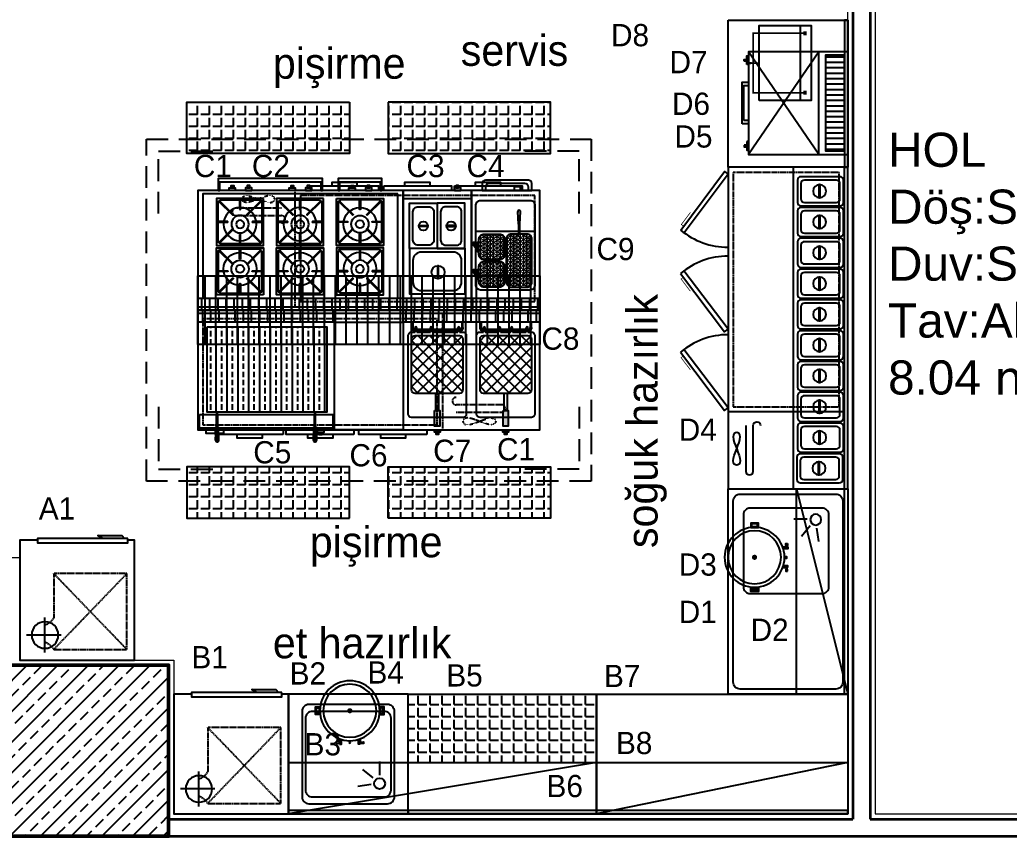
# Model space of a CAD drawing. Header units: millimetres. Extents: x 1443065 to 1517367, y 3763150 to 3779068.
# Drawn here: x 1475362 to 1475941, y 3768757 to 3769234 of the extents above; entities that cross this region are included whole.
import ezdxf

# ---------------------------------------------------------------- set-up
doc = ezdxf.new("R2010")
doc.units = ezdxf.units.MM
doc.linetypes.add('DASHED', pattern=[0.75, 0.5, -0.25])
doc.linetypes.add('HIDDENX2', pattern=[19.05, 12.7, -6.35])
for name, color, linetype in [('002 Çizgi', 7, 'Continuous'), ('CIHAZ', 2, 'Continuous'), ('Kıtc-002 Çizgi', 7, 'Continuous'), ('m-TAR_', 8, 'Continuous'), ('m-TAR_duvar', 8, 'Continuous'), ('S2000-002 Çizgi', 7, 'Continuous')]:
    doc.layers.add(name, color=color, linetype=linetype)
for name, color, linetype, lineweight in [('DUVAR', 2, 'Continuous', 35), ('MAHAL', 52, 'Continuous', 13), ('SIVA', 3, 'Continuous', 9), ('TASIYICI', 170, 'Continuous', 50)]:
    doc.layers.add(name, color=color, linetype=linetype, lineweight=lineweight)
doc.styles.get("Standard").update_dxf_attribs({"font": 'arial.ttf'})
doc.styles.add('TAKSİM', font='GOTHIC.TTF', dxfattribs={"height": 20})
pattern_1 = [(90, (1481089.2365, 3766859.446), (-6.985, -1e-14), [5.08, -1.905]), (180, (1481089.2365, 3766859.446), (1e-14, -6.985), [5.08, -1.905])]

# ---------------------------------------------------------------- blocks, each defined once
blk = doc.blocks.new('A$C01E77913')
at = {"layer": 'S2000-002 Çizgi'}
for points in [[(2, 26.8), (15, 26.8, -0.414214), (17, 24.8), (17, 2, -0.414214), (15, 0), (2, 0, -0.414214), (0, 2), (0, 24.8, -0.414214)], [(4, 24.8), (13, 24.8, -0.414214), (15, 22.8), (15, 4, -0.414214), (13, 2), (4, 2, -0.414214), (2, 4), (2, 22.8, -0.414214)]]:
    blk.add_lwpolyline(points, format="xyb", close=True, dxfattribs=at)
blk.add_lwpolyline([(4.71, 14.27), (12.21, 14.27), (12.21, 13.52), (4.71, 13.52)], close=True, dxfattribs=at)
blk.add_circle((8.46, 13.87), 3.82, dxfattribs=at)
blk = doc.blocks.new('188-70-M')
at = {"layer": '002 Çizgi', "color": 7}
blk.add_line((47.58, -126.01), (47.58, 61.99), dxfattribs=at)
for points in [[(-48.08, 25.3), (-22.47, 59.53), (-20.42, 57.99), (-46.03, 23.76)], [(-20.42, -126.01), (49.58, -126.01), (49.58, 61.99), (-20.42, 61.99)], [(17.58, 61.99), (17.58, -126.02), (49.58, -126.02), (49.58, 61.99)], [(-48.23, -0.07), (-22.46, -34.18), (-20.42, -32.64), (-46.19, 1.48)], [(-48.23, -46.05), (-22.46, -80.16), (-20.42, -78.61), (-46.19, -44.5)], [(-17.39, -109.57), (-17.22, -108.11), (-16.77, -106.41), (-16.12, -104.55), (-15.39, -102.6), (-14.65, -100.65), (-14.01, -98.79), (-13.56, -97.09), (-13.39, -95.63), (-13.56, -94.48), (-14.01, -93.67), (-14.65, -93.18), (-15.39, -93.01), (-16.12, -93.18), (-16.77, -93.67), (-17.22, -94.48), (-17.39, -95.63), (-17.22, -97.09), (-16.77, -98.79), (-16.12, -100.65), (-15.39, -102.6), (-14.65, -104.55), (-14.01, -106.41), (-13.56, -108.11), (-13.39, -109.57), (-13.56, -110.72), (-14.01, -111.53), (-14.65, -112.02), (-15.39, -112.19), (-16.12, -112.02), (-16.77, -111.53), (-17.22, -110.72)]]:
    blk.add_lwpolyline(points, close=True, dxfattribs=at)
at = {"layer": '002 Çizgi', "color": 7, "linetype": 'DASHED'}
blk.add_lwpolyline([(44.58, -78.01), (44.58, 58.99), (-17.42, 58.99), (-17.42, -78.01)], close=True, dxfattribs=at)
at = {"layer": '002 Çizgi', "color": 7, "const_width": 0.428}
for points in [[(-46.4, 27.55), (-47.72, 28.54), (-43.49, 34.19), (-42.41, 35.64)], [(-46.54, -2.32), (-47.86, -3.31), (-43.6, -8.95), (-42.51, -10.39)], [(-46.54, -48.29), (-47.86, -49.29), (-43.6, -54.92), (-42.51, -56.37)]]:
    blk.add_lwpolyline(points, dxfattribs=at)
at = {"layer": '002 Çizgi', "color": 7}
blk.add_lwpolyline([(47.58, -81.01), (-20.42, -81.01)], dxfattribs=at)
for points in [[(-10.08, -89.01), (-10.08, -115.68, 1), (-5.74, -115.68)], [(-5.74, -115.68), (-5.74, -89.01, -1), (-1.39, -89.01)]]:
    blk.add_lwpolyline(points, format="xyb", dxfattribs=at)
for centre, start, end in [((-20.42, 57.99), 229.75503, 270), ((-20.42, -32.64), 90, 130.50921), ((-20.42, -78.61), 90, 130.50921)]:
    blk.add_arc(centre, 42.75, start, end, dxfattribs=at)
at = {"layer": '002 Çizgi', "color": 7, "xscale": -1, "rotation": 90}
for p in [(46.98, 56.48), (46.98, 38.48), (46.98, 20.48), (46.98, 2.48), (46.98, -15.52), (46.98, -33.52), (46.98, -51.52), (46.98, -69.52), (46.98, -87.52), (46.59, -105.52)]:
    blk.add_blockref('A$C01E77913', p, dxfattribs=at)
blk = doc.blocks.new('A$C6C8705A0')
at = {"layer": 'S2000-002 Çizgi'}
for p, q in [((51.75, 22.86), (52.86, 30.68)), ((51.75, 22.86), (52.86, 30.68)), ((47.94, 21.63), (42.93, 27.73)), ((47.94, 21.63), (42.93, 27.73)), ((46.27, 17.73), (38.38, 17.73)), ((46.27, 17.73), (38.38, 17.73))]:
    blk.add_line(p, q, dxfattribs=at)
for points in [[(0, 120), (0, 0), (70, 0), (70, 120)], [(0, 120), (0, 0), (70, 0), (70, 120)], [(68, 120), (68, 0), (70, 0), (70, 120)], [(68, 120), (68, 0), (70, 0), (70, 120)]]:
    blk.add_lwpolyline(points, close=True, dxfattribs=at)
for points in [[(3, 113), (3, 7, 0.414214), (7, 3), (63, 3, 0.414214), (67, 7), (67, 113, 0.414214), (63, 117), (7, 117, 0.414214)], [(3, 113), (3, 7, 0.414214), (7, 3), (63, 3, 0.414214), (67, 7), (67, 113, 0.414214), (63, 117), (7, 117, 0.414214)], [(8.98, 15.21), (8.98, 57.21, -0.414214), (12.98, 61.21), (54.98, 61.21, -0.414214), (58.98, 57.21), (58.98, 15.21, -0.414214), (54.98, 11.21), (12.98, 11.21, -0.414214)], [(8.98, 15.21), (8.98, 57.21, -0.414214), (12.98, 61.21), (54.98, 61.21, -0.414214), (58.98, 57.21), (58.98, 15.21, -0.414214), (54.98, 11.21), (12.98, 11.21, -0.414214)]]:
    blk.add_lwpolyline(points, format="xyb", close=True, dxfattribs=at)
blk.add_circle((51.24, 17.92), 3.19, dxfattribs=at)
blk.add_circle((51.24, 17.92), 3.19, dxfattribs=at)
blk = doc.blocks.new('A$C552B0E51')
at = {"layer": 'Kıtc-002 Çizgi'}
h = blk.add_hatch(dxfattribs=at)
h.set_pattern_fill('ANSI31', color=256, angle=45, style=0)
h.set_pattern_definition([(90, (-2780.067, -8355.0508), (-3.175, 7e-16), [])])
h.paths.add_polyline_path([(58, 48.81), (58, 59.81), (2, 59.81), (2, 48.81)])
for p, q in [((60, 44.81), (0, 3.81)), ((0, 44.81), (60, 3.81))]:
    blk.add_line(p, q, dxfattribs=at)
for points in [[(0, 61.81), (60, 61.81), (60, 3.81), (0, 3.81)], [(2, 59.81), (58, 59.81), (58, 48.81), (2, 48.81)], [(0, 44.81), (60, 44.81), (60, 3.81), (0, 3.81)], [(7.47, 2.81), (2.47, 2.81), (2.47, 3.81), (7.47, 3.81)], [(5.47, 1.14), (4.47, 1.14), (4.47, 2.81), (5.47, 2.81)], [(17.75, 0), (42.25, 0), (42.25, 3.81), (17.75, 3.81)], [(19.75, 1), (40.25, 1), (40.25, 3.81), (19.75, 3.81)], [(52.53, 2.81), (57.53, 2.81), (57.53, 3.81), (52.53, 3.81)], [(54.53, 1.14), (55.53, 1.14), (55.53, 2.81), (54.53, 2.81)]]:
    blk.add_lwpolyline(points, close=True, dxfattribs=at)
for points in [[(4.97, 2.81), (4.97, 1.14)], [(55.03, 2.81), (55.03, 1.14)]]:
    blk.add_lwpolyline(points, dxfattribs=at)
blk = doc.blocks.new('A$C67BA2794')
at = {"layer": 'S2000-002 Çizgi'}
blk.add_lwpolyline([(0, 7.57), (44, 7.57), (44, 38.03), (0, 38.03)], close=True, dxfattribs=at)
for points, const_width in [([(3.46, 34.35), (5.8, 34.35)], 2), ([(40.54, 34.35), (38.2, 34.35)], 2), ([(4.63, 34.03), (4.63, 4.11), (22, 4.11)], 1), ([(39.37, 34.03), (39.37, 4.11), (22, 4.11)], 1)]:
    blk.add_lwpolyline(points, dxfattribs=dict(at, const_width=const_width))
blk.add_lwpolyline([(44, 31.48), (0, 31.48)], dxfattribs=at)
blk.add_lwpolyline([(21.94, 7.48, 1, 1, 0), (21.94, 3.72, 1, 2, 0), (21.94, 0, 2, 2, 0)], format="xyseb", dxfattribs=at)
blk = doc.blocks.new('A$C199769C9')
at = {"layer": 'S2000-002 Çizgi'}
for points in [[(2.48, 17.25), (0, 17.25), (0, 21.67), (2.48, 21.67)], [(1.98, 17.75), (0.5, 17.75), (0.5, 21.17), (1.98, 21.17)], [(37.48, 17.25), (39.96, 17.25), (39.96, 21.67), (37.48, 21.67)], [(37.98, 17.75), (39.46, 17.75), (39.46, 21.17), (37.98, 21.17)], [(11.95, 0.2), (14.61, 0.41), (14.61, 1.04), (11.95, 1.25)], [(28.01, 0.2), (25.35, 0.41), (25.35, 1.04), (28.01, 1.25)]]:
    blk.add_lwpolyline(points, close=True, dxfattribs=at)
at = {"layer": 'S2000-002 Çizgi', "const_width": 1.5}
blk.add_lwpolyline([(19.23, 19.46, 1), (20.73, 19.46, 1)], format="xyb", close=True, dxfattribs=at)
at = {"layer": 'S2000-002 Çizgi'}
for points in [[(13.88, 3.06), (13.88, 1.09)], [(13.88, 0), (14.97, 0), (14.97, 2.69)], [(13.88, 0.35), (13.88, 0)], [(20.03, 1.45), (20.03, 1.96)], [(25.96, 0), (24.87, 0), (24.87, 2.66)], [(25.96, 3.01), (25.96, 1.08)], [(25.96, 0.36), (25.96, 0)]]:
    blk.add_lwpolyline(points, dxfattribs=at)
for centre, radius in [((19.98, 19.46), 17.5), ((19.98, 19.46), 15.5), ((20.09, 0.98), 0.469)]:
    blk.add_circle(centre, radius, dxfattribs=at)
blk = doc.blocks.new('A$C133D40E0')
at = {"layer": 'S2000-002 Çizgi'}
h = blk.add_hatch(dxfattribs=at)
h.set_pattern_fill('ANSI31', color=256, scale=1.5, angle=45, style=0)
h.set_pattern_definition([(90, (-3291.7327, -4973.714), (-4.7625, 9e-16), [])])
h.paths.add_polyline_path([(80, 69.9), (80, 76.9), (0, 76.9), (0, 69.9)])
h = blk.add_hatch(dxfattribs=at)
h.set_pattern_fill('ANSI33', color=256, angle=45, style=0)
h.set_pattern_definition([(90, (-3291.733, -4973.714), (-6.35, 1e-15), []), (90, (-3288.558, -4970.539), (-6.35, 1e-15), [3.175, -1.5875])])
h.paths.add_polyline_path([(5.53, 67.19), (5.53, 17.19), (75.53, 17.19), (75.53, 67.19)])
h = blk.add_hatch(dxfattribs=at)
h.set_pattern_fill('ANSI32', color=256, style=0)
h.set_pattern_definition([(45, (-4249.5, -7757.06715), (-0.265165043, 0.265165043), []), (45, (-4249.32323, -7757.06715), (-0.265165043, 0.265165043), [])])
h.paths.add_polyline_path([(12.1, 7.9), (10.72, 7.9), (10.69, 6.9), (12.14, 6.9)])
h.paths.add_polyline_path([(12.07, 8.72), (11.76, 8.72), (11.76, 14.52), (11.68, 15.9), (11.15, 15.9), (11.07, 14.52), (11.07, 8.72), (10.75, 8.72), (10.72, 7.9), (12.1, 7.9)])
h.paths.add_polyline_path([(12.2, 4.9), (10.62, 4.9), (10.48, 0.76, 0.437405), (11.18, 0), (11.64, 0, 0.437405), (12.35, 0.76)])
h.paths.add_polyline_path([(12.14, 6.9), (10.69, 6.9), (10.62, 4.9), (12.2, 4.9)])
h.paths.add_polyline_path([(11.6, 17.19), (11.23, 17.19), (11.15, 15.9), (11.68, 15.9)])
h = blk.add_hatch(dxfattribs=at)
h.set_pattern_fill('ANSI32', color=256, style=0)
h.set_pattern_definition([(135, (4329.5, -7757.06715), (0.265165043, 0.265165043), []), (135, (4329.32322, -7757.06715), (0.265165043, 0.265165043), [])])
h.paths.add_polyline_path([(67.9, 7.9), (69.28, 7.9), (69.31, 6.9), (67.86, 6.9)])
h.paths.add_polyline_path([(67.93, 8.72), (68.24, 8.72), (68.24, 14.52), (68.32, 15.9), (68.85, 15.9), (68.93, 14.52), (68.93, 8.72), (69.25, 8.72), (69.28, 7.9), (67.9, 7.9)])
h.paths.add_polyline_path([(67.8, 4.9), (69.38, 4.9), (69.52, 0.76, -0.437405), (68.82, 0), (68.36, 0, -0.437405), (67.65, 0.76)])
h.paths.add_polyline_path([(67.86, 6.9), (69.31, 6.9), (69.38, 4.9), (67.8, 4.9)])
h.paths.add_polyline_path([(68.4, 17.19), (68.77, 17.19), (68.85, 15.9), (68.32, 15.9)])
for p, q in [((11.07, 14.52), (11.23, 17.19)), ((11.07, 8.72), (11.07, 14.52)), ((11.23, 17.19), (11.6, 17.19)), ((11.6, 17.19), (11.23, 17.19)), ((11.76, 14.52), (11.6, 17.19)), ((11.76, 8.72), (11.76, 14.52)), ((68.24, 14.52), (68.4, 17.19)), ((68.24, 8.72), (68.24, 14.52)), ((68.77, 17.19), (68.4, 17.19)), ((68.4, 17.19), (68.77, 17.19)), ((68.93, 14.52), (68.77, 17.19)), ((68.93, 8.72), (68.93, 14.52)), ((10.48, 0.76), (10.75, 8.72)), ((10.75, 8.72), (10.48, 0.76)), ((10.75, 8.72), (11.07, 8.72)), ((11.07, 8.72), (10.75, 8.72)), ((12.07, 8.72), (11.76, 8.72)), ((12.35, 0.76), (12.07, 8.72)), ((67.65, 0.76), (67.93, 8.72)), ((67.93, 8.72), (68.24, 8.72)), ((69.25, 8.72), (68.93, 8.72)), ((68.93, 8.72), (69.25, 8.72)), ((69.52, 0.76), (69.25, 8.72)), ((69.25, 8.72), (69.52, 0.76)), ((11.64, 0), (11.18, 0)), ((11.18, 0), (11.64, 0)), ((68.36, 0), (68.82, 0)), ((68.82, 0), (68.36, 0))]:
    blk.add_line(p, q, dxfattribs=at)
for points in [[(0, 6.9), (80, 6.9), (80, 76.9), (0, 76.9)], [(0, 76.9), (80, 76.9), (80, 69.9), (0, 69.9)], [(5.53, 67.19), (75.53, 67.19), (75.53, 17.19), (5.53, 17.19)], [(1, 15.9), (79, 15.9), (79, 7.9), (1, 7.9)], [(5, 6.9), (15, 6.9), (15, 4.9), (5, 4.9)], [(70.06, 6.9), (73.7, 6.9), (73.7, 5.44), (70.06, 5.44)], [(71.02, 5.44), (72.48, 5.44), (72.48, 3.98), (71.02, 3.98)]]:
    blk.add_lwpolyline(points, close=True, dxfattribs=at)
for centre, start, end in [((11.18, 0.71), 175.50083, 270), ((11.18, 0.71), 175.50083, 270), ((11.64, 0.71), 270, 4.49917), ((68.36, 0.71), 175.50083, 270), ((68.82, 0.71), 270, 4.49917), ((68.82, 0.71), 270, 4.49917)]:
    blk.add_arc(centre, 0.706, start, end, dxfattribs=at)
blk = doc.blocks.new('A$C063E11E5')
at = {"layer": 'S2000-002 Çizgi'}
h = blk.add_hatch(dxfattribs=at)
h.set_pattern_fill('ANSI31', color=256, scale=1.5, angle=45, style=0)
h.set_pattern_definition([(90, (-3458.603, -4993.7387), (-4.7625, 9e-16), [])])
h.paths.add_polyline_path([(0, 72.62), (0, 65.62), (80, 65.62), (80, 72.62)])
h = blk.add_hatch(color=256, dxfattribs=at)
h.paths.add_polyline_path([(35, 61.8), (35, 62.44), (35, 65.62), (34.36, 65.62), (34.36, 62.44, -0.414214), (33.36, 61.44), (33, 61.44), (33, 60.8), (34, 60.8, 0.414214)])
h.paths.add_polyline_path([(32, 61.44), (24, 61.44), (24, 60.8), (32, 60.8)])
h.paths.add_polyline_path([(23, 61.44), (17, 61.44), (17, 60.8), (23, 60.8)])
h.paths.add_polyline_path([(16, 61.44), (8, 61.44), (8, 60.8), (16, 60.8)])
h.paths.add_polyline_path([(5.64, 62.44), (5.64, 65.62), (5, 65.62), (5, 61.8, 0.414214), (6, 60.8), (6.64, 60.8), (7, 60.8), (7, 61.44), (6.64, 61.44, -0.414214)])
h = blk.add_hatch(color=256, dxfattribs=at)
h.paths.add_polyline_path([(75, 61.8), (75, 62.44), (75, 65.62), (74.36, 65.62), (74.36, 62.44, -0.414214), (73.36, 61.44), (73, 61.44), (73, 60.8), (74, 60.8, 0.414214)])
h.paths.add_polyline_path([(72, 61.44), (64, 61.44), (64, 60.8), (72, 60.8)])
h.paths.add_polyline_path([(63, 61.44), (57, 61.44), (57, 60.8), (63, 60.8)])
h.paths.add_polyline_path([(56, 61.44), (48, 61.44), (48, 60.8), (56, 60.8)])
h.paths.add_polyline_path([(45.64, 62.44), (45.64, 65.62), (45, 65.62), (45, 61.8, 0.414214), (46, 60.8), (46.64, 60.8), (47, 60.8), (47, 61.44), (46.64, 61.44, -0.414214)])
h = blk.add_hatch(dxfattribs=at)
h.set_pattern_fill('ANSI37', color=256, scale=1.5, style=0)
h.set_pattern_definition([(45, (-3527.4763, -4981.5224), (-3.367596, 3.367596), []), (135, (-3527.4763, -4981.5224), (-3.367596, -3.367596), [])])
h.paths.add_polyline_path([(35, 55.84, 0.414214), (33, 57.84), (7, 57.84, 0.414214), (5, 55.84), (5, 26.01, 0.414214), (7, 24.01), (33, 24.01, 0.414214), (35, 26.01)])
h = blk.add_hatch(dxfattribs=at)
h.set_pattern_fill('ANSI37', color=256, scale=1.5, style=0)
h.set_pattern_definition([(45, (-3487.4763, -4981.5224), (-3.367596, 3.367596), []), (135, (-3487.4763, -4981.5224), (-3.367596, -3.367596), [])])
h.paths.add_polyline_path([(75, 55.84, 0.414214), (73, 57.84), (47, 57.84, 0.414214), (45, 55.84), (45, 26.01, 0.414214), (47, 24.01), (73, 24.01, 0.414214), (75, 26.01)])
for points in [[(18.49, 14.01), (21.51, 14.01), (21.51, 4.84), (18.49, 4.84)], [(58.49, 14.01), (61.51, 14.01), (61.51, 4.84), (58.49, 4.84)]]:
    blk.add_hatch(color=256, dxfattribs=at).paths.add_polyline_path(points)
for p, q in [((5, 61.8), (5, 65.62)), ((5, 65.62), (5.64, 65.62)), ((5.64, 65.62), (5.64, 62.44)), ((34.36, 65.62), (34.36, 62.44)), ((35, 65.62), (34.36, 65.62)), ((35, 62.44), (35, 65.62)), ((45, 65.62), (45.64, 65.62)), ((45, 61.8), (45, 65.62)), ((45.64, 65.62), (45.64, 62.44)), ((75, 65.62), (74.36, 65.62)), ((74.36, 65.62), (74.36, 62.44)), ((75, 62.44), (75, 65.62)), ((6.64, 60.8), (6, 60.8)), ((6.64, 61.44), (7, 61.44)), ((7, 60.8), (6.64, 60.8)), ((7, 59.84), (7, 62.32)), ((8, 59.84), (8, 62.32)), ((8, 61.44), (16, 61.44)), ((16, 60.8), (8, 60.8)), ((16, 59.84), (16, 62.32)), ((17, 59.84), (17, 62.32)), ((17, 61.44), (23, 61.44)), ((23, 60.8), (17, 60.8)), ((23, 59.84), (23, 62.32)), ((24, 59.84), (24, 62.32)), ((24, 61.44), (32, 61.44)), ((32, 60.8), (24, 60.8)), ((32, 59.84), (32, 62.32)), ((33, 59.84), (33, 62.32)), ((33, 61.44), (33.36, 61.44)), ((34, 60.8), (33, 60.8)), ((35, 62.44), (35, 61.8)), ((46.64, 60.8), (46, 60.8)), ((46.64, 61.44), (47, 61.44)), ((47, 60.8), (46.64, 60.8)), ((47, 59.84), (47, 62.32)), ((48, 59.84), (48, 62.32)), ((48, 61.44), (56, 61.44)), ((56, 60.8), (48, 60.8)), ((56, 59.84), (56, 62.32)), ((57, 59.84), (57, 62.32)), ((57, 61.44), (63, 61.44)), ((63, 60.8), (57, 60.8)), ((63, 59.84), (63, 62.32)), ((64, 59.84), (64, 62.32)), ((64, 61.44), (72, 61.44)), ((72, 60.8), (64, 60.8)), ((72, 59.84), (72, 62.32)), ((73, 59.84), (73, 62.32)), ((73, 61.44), (73.36, 61.44)), ((74, 60.8), (73, 60.8)), ((75, 62.44), (75, 61.8))]:
    blk.add_line(p, q, dxfattribs=at)
for points in [[(0, 72.62), (80, 72.62), (80, 65.62), (0, 65.62)], [(0, 2.62), (80, 2.62), (80, 72.62), (0, 72.62)], [(19, 24.01), (19, 14.01), (21, 14.01), (21, 24.01)], [(59, 24.01), (59, 14.01), (61, 14.01), (61, 24.01)], [(18.49, 14.01), (21.51, 14.01), (21.51, 4.84), (18.49, 4.84)], [(58.49, 14.01), (61.51, 14.01), (61.51, 4.84), (58.49, 4.84)], [(18.36, 2.62), (21.64, 2.62), (21.64, 1.31), (18.36, 1.31)], [(19.34, 1.31), (20.66, 1.31), (20.66, 0), (19.34, 0)], [(58.36, 2.62), (61.64, 2.62), (61.64, 1.31), (58.36, 1.31)], [(59.34, 1.31), (60.66, 1.31), (60.66, 0), (59.34, 0)]]:
    blk.add_lwpolyline(points, close=True, dxfattribs=at)
for points in [[(29, 9.84), (5, 9.84, -0.414214), (3, 11.84), (3, 57.84, -0.414214), (5, 59.84), (7, 59.84)], [(33, 59.84), (35, 59.84, -0.414214), (37, 57.84), (37, 11.84, -0.414214), (35, 9.84), (29, 9.84)], [(69, 9.84), (45, 9.84, -0.414214), (43, 11.84), (43, 57.84, -0.414214), (45, 59.84), (47, 59.84)], [(73, 59.84), (75, 59.84, -0.414214), (77, 57.84), (77, 11.84, -0.414214), (75, 9.84), (69, 9.84)]]:
    blk.add_lwpolyline(points, format="xyb", dxfattribs=at)
for points in [[(7, 57.84), (33, 57.84, -0.414214), (35, 55.84), (35, 26.01, -0.414214), (33, 24.01), (7, 24.01, -0.414214), (5, 26.01), (5, 55.84, -0.414214)], [(47, 57.84), (73, 57.84, -0.414214), (75, 55.84), (75, 26.01, -0.414214), (73, 24.01), (47, 24.01, -0.414214), (45, 26.01), (45, 55.84, -0.414214)]]:
    blk.add_lwpolyline(points, format="xyb", close=True, dxfattribs=at)
for points in [[(8, 59.84), (16, 59.84)], [(17, 59.84), (23, 59.84)], [(24, 59.84), (32, 59.84)], [(48, 59.84), (56, 59.84)], [(57, 59.84), (63, 59.84)], [(64, 59.84), (72, 59.84)]]:
    blk.add_lwpolyline(points, dxfattribs=at)
for centre, radius, start, end in [((6, 61.8), 1, 180, 270), ((6.64, 62.44), 1, 180, 270), ((7.5, 62.32), 0.5, 0, 180), ((16.5, 62.32), 0.5, 0, 180), ((23.5, 62.32), 0.5, 0, 180), ((32.5, 62.32), 0.5, 0, 180), ((33.36, 62.44), 1, 270, 0), ((34, 61.8), 1, 270, 0), ((46, 61.8), 1, 180, 270), ((46.64, 62.44), 1, 180, 270), ((47.5, 62.32), 0.5, 0, 180), ((56.5, 62.32), 0.5, 0, 180), ((63.5, 62.32), 0.5, 0, 180), ((72.5, 62.32), 0.5, 0, 180), ((73.36, 62.44), 1, 270, 0), ((74, 61.8), 1, 270, 0)]:
    blk.add_arc(centre, radius, start, end, dxfattribs=at)
blk = doc.blocks.new('A$C5F4B2CA7')
at = {"layer": 'S2000-002 Çizgi'}
h = blk.add_hatch(dxfattribs=at)
h.set_pattern_fill('ANSI31', color=256, scale=1.5, angle=45, style=0)
h.set_pattern_definition([(90, (-3652.638, -4988.124), (-4.7625, 9e-16), [])])
h.paths.add_polyline_path([(40, 69), (40, 76), (0, 76), (0, 69)])
h = blk.add_hatch(dxfattribs=at)
h.set_pattern_fill('HEX', color=256, scale=0.2, style=0)
h.set_pattern_definition([(0, (-3709.3885, -4964.9235), (0, 1.099852), [0.635, -1.27]), (120, (-3709.3885, -4964.9235), (-0.95249977, -0.549926), [0.635, -1.27]), (60, (-3708.7535, -4964.9235), (-0.95249977, 0.549926), [0.635, -1.27])])
h.paths.add_polyline_path([(7.64, 62.53, 0.414214), (4.64, 59.53), (4.64, 34.53, 0.414214), (7.64, 31.53), (16.64, 31.53, 0.414214), (19.64, 34.53), (19.64, 59.53, 0.414214), (16.64, 62.53)])
h = blk.add_hatch(dxfattribs=at)
h.set_pattern_fill('HEX', color=256, scale=0.2, style=0)
h.set_pattern_definition([(180, (3749.6625, -4964.9235), (0, 1.099852), [0.635, -1.27]), (60, (3749.6625, -4964.9235), (0.95249977, -0.549926), [0.635, -1.27]), (120, (3749.0275, -4964.9235), (0.95249977, 0.549926), [0.635, -1.27])])
h.paths.add_polyline_path([(23.64, 62.53, 0.414214), (20.64, 59.53), (20.64, 50.53, 0.414214), (23.64, 47.53), (32.64, 47.53, 0.414214), (35.64, 50.53), (35.64, 59.53, 0.414214), (32.64, 62.53)])
for points in [[(37.81, 52.86, 1), (39.28, 53.64), (37.9, 55.46), (37.07, 55.03)], [(37.81, 36.83, 1), (39.28, 37.61), (37.9, 39.43), (37.07, 38.99)], [(11.3, 18.39, 1), (12.97, 18.39), (12.6, 25.65), (11.67, 25.65)]]:
    blk.add_hatch(color=256, dxfattribs=at).paths.add_polyline_path(points)
h = blk.add_hatch(dxfattribs=at)
h.set_pattern_fill('HEX', color=256, scale=0.2, style=0)
h.set_pattern_definition([(180, (3749.6625, -4980.9235), (0, 1.099852), [0.635, -1.27]), (60, (3749.6625, -4980.9235), (0.95249977, -0.549926), [0.635, -1.27]), (120, (3749.0275, -4980.9235), (0.95249977, 0.549926), [0.635, -1.27])])
h.paths.add_polyline_path([(23.64, 46.53, 0.414214), (20.64, 43.53), (20.64, 34.53, 0.414214), (23.64, 31.53), (32.64, 31.53, 0.414214), (35.64, 34.53), (35.64, 43.53, 0.414214), (32.64, 46.53)])
for p, q in [((37.9, 55.46), (37.07, 55.03)), ((37.07, 55.03), (37.81, 52.86)), ((37.9, 55.46), (39.28, 53.64)), ((37.9, 39.43), (37.07, 38.99)), ((37.07, 38.99), (37.81, 36.83)), ((37.9, 39.43), (39.28, 37.61)), ((2.68, 30.03), (11.67, 30.03)), ((12.6, 30.03), (37.68, 30.03)), ((11.67, 25.65), (11.3, 18.39)), ((12.6, 25.65), (11.67, 25.65)), ((12.6, 25.65), (12.97, 18.39))]:
    blk.add_line(p, q, dxfattribs=at)
for points in [[(0, 6), (40, 6), (40, 76), (0, 76)], [(0, 76), (40, 76), (40, 69), (0, 69)], [(11.5, 6), (14.78, 6), (14.78, 3.69), (11.5, 3.69)]]:
    blk.add_lwpolyline(points, close=True, dxfattribs=at)
for points in [[(37.68, 14.03), (37.68, 61.03, 0.414214), (34.68, 64.03), (5.68, 64.03, 0.414214), (2.68, 61.03), (2.68, 23.68)], [(2.68, 23.68), (2.68, 15.03, 0.414214), (5.68, 12.03), (34.68, 12.03, 0.414214), (37.68, 15.03), (37.68, 23.6)]]:
    blk.add_lwpolyline(points, format="xyb", dxfattribs=at)
for points in [[(7.64, 31.53), (16.64, 31.53, 0.414214), (19.64, 34.53), (19.64, 59.53, 0.414214), (16.64, 62.53), (7.64, 62.53, 0.414214), (4.64, 59.53), (4.64, 34.53, 0.414214)], [(32.64, 47.53), (23.64, 47.53, -0.414214), (20.64, 50.53), (20.64, 59.53, -0.414214), (23.64, 62.53), (32.64, 62.53, -0.414214), (35.64, 59.53), (35.64, 50.53, -0.414214)], [(32.64, 31.53), (23.64, 31.53, -0.414214), (20.64, 34.53), (20.64, 43.53, -0.414214), (23.64, 46.53), (32.64, 46.53, -0.414214), (35.64, 43.53), (35.64, 34.53, -0.414214)], [(6.75, 0), (31.75, 0, 0.414214), (33.75, 2), (33.75, 6), (4.75, 6), (4.75, 2, 0.414214)], [(8.75, 2), (29.75, 2, 0.414214), (31.75, 4), (31.75, 6), (6.75, 6), (6.75, 4, 0.414214)]]:
    blk.add_lwpolyline(points, format="xyb", close=True, dxfattribs=at)
for points in [[(37.9, 55.46), (36.55, 58.01), (35.72, 57.57), (37.07, 55.03)], [(35.72, 57.57), (35.72, 52.49), (36.66, 52.49), (36.66, 55.81)], [(35.72, 53.08), (35.72, 52.49)], [(37.9, 39.43), (36.55, 41.97), (35.72, 41.54), (37.07, 38.99)], [(35.72, 41.54), (35.72, 36.46), (36.66, 36.46), (36.66, 39.78)], [(35.72, 37.05), (35.72, 36.46)], [(12.6, 25.65), (12.6, 31.53), (11.67, 31.53), (11.67, 25.65)]]:
    blk.add_lwpolyline(points, dxfattribs=at)
for centre, start, end in [((38.54, 53.25), 189.38009, 46.50604), ((38.54, 37.22), 189.38009, 46.50604), ((12.14, 18.39), 161.43703, 18.56297)]:
    blk.add_arc(centre, 0.835, start, end, dxfattribs=at)
blk = doc.blocks.new('A$C54B26B33')
at = {"layer": 'S2000-002 Çizgi'}
blk.add_lwpolyline([(0, 0), (26.5, 0), (26.5, 16.2), (0, 16.2)], close=True, dxfattribs=at)
blk.add_lwpolyline([(5, 2), (21.5, 2, 0.414214), (24.5, 5), (24.5, 11.2, 0.414214), (21.5, 14.2), (5, 14.2, 0.414214), (2, 11.2), (2, 5, 0.414214)], format="xyb", close=True, dxfattribs=at)
blk = doc.blocks.new('A$C7FB766F8')
at = {"layer": 'S2000-002 Çizgi'}
h = blk.add_hatch(dxfattribs=at)
h.set_pattern_fill('ANSI31', color=256, scale=1.5, angle=45, style=0)
h.set_pattern_definition([(90, (-3928.432, -4962.946), (-4.7625, 9e-16), [])])
h.paths.add_polyline_path([(40, 65.92), (40, 72.92), (0, 72.92), (0, 65.92)])
blk.add_line((0, 7.92), (40, 7.92), dxfattribs=at)
for points in [[(0, 2.92), (40, 2.92), (40, 72.92), (0, 72.92)], [(0, 72.92), (40, 72.92), (40, 65.92), (0, 65.92)], [(3.75, 63.42), (3.75, 36.92), (36.25, 36.92), (36.25, 63.42)], [(19.93, 46.98), (19.93, 54.48), (19.18, 54.48), (19.18, 46.98)], [(14.52, 23.95), (9.28, 23.95), (9.28, 23.42), (14.52, 23.42)], [(25.48, 23.95), (30.72, 23.95), (30.72, 23.42), (25.48, 23.42)], [(9.94, 2.92), (6.3, 2.92), (6.3, 1.46), (9.94, 1.46)], [(8.98, 1.46), (7.52, 1.46), (7.52, 0), (8.98, 0)]]:
    blk.add_lwpolyline(points, close=True, dxfattribs=at)
blk.add_lwpolyline([(5.75, 56.42), (5.75, 43.92, 0.414214), (10.75, 38.92), (29.25, 38.92, 0.414214), (34.25, 43.92), (34.25, 56.42, 0.414214), (29.25, 61.42), (10.75, 61.42, 0.414214)], format="xyb", close=True, dxfattribs=at)
for centre, radius in [((19.53, 50.73), 3.82), ((11.9, 23.67), 2.68), ((28.1, 23.67), 2.68)]:
    blk.add_circle(centre, radius, dxfattribs=at)
at = {"layer": 'S2000-002 Çizgi', "rotation": 90}
blk.add_blockref('A$C54B26B33', (20, 10.42), dxfattribs=at)
at = {"layer": 'S2000-002 Çizgi', "xscale": -1, "rotation": 270}
blk.add_blockref('A$C54B26B33', (20, 10.42), dxfattribs=at)
blk = doc.blocks.new('A$C604B7618')
at = {"layer": 'S2000-002 Çizgi'}
blk.add_lwpolyline([(0, 30.57), (30.57, 30.57), (30.57, 0), (0, 0), (0, 30.57)], dxfattribs=at)
blk.add_lwpolyline([(15.55, 29.52), (15.55, 23.44, -0.414214), (15.34, 23.23), (15.23, 23.23, -0.414214), (15.02, 23.44), (15.02, 29.52), (2.68, 29.52, 0.668179), (2.31, 28.63), (10.81, 20.13, -0.810443), (10.38, 19.82), (1.59, 28.61, 0.668179), (1.05, 28.39), (1.05, 15.55), (7.13, 15.55, -0.414214), (7.34, 15.34), (7.34, 15.23, -0.414214), (7.13, 15.02), (1.05, 15.02), (1.05, 2.68, 0.668179), (1.94, 2.31), (10.43, 10.81, -0.810443), (10.75, 10.38), (1.96, 1.59, 0.668179), (2.18, 1.05), (15.02, 1.05), (15.02, 7.13, -0.414214), (15.23, 7.34), (15.34, 7.34, -0.414214), (15.55, 7.13), (15.55, 1.05), (27.88, 1.05, 0.668179), (28.26, 1.94), (19.76, 10.43, -0.810443), (20.19, 10.75), (28.98, 1.96, 0.668179), (29.52, 2.18), (29.52, 15.02), (23.44, 15.02, -0.414214), (23.23, 15.23), (23.23, 15.34, -0.414214), (23.44, 15.55), (29.52, 15.55), (29.52, 28.39, 0.668179), (28.98, 28.61), (20.19, 19.82, -0.810443), (19.76, 20.13), (28.26, 28.63, 0.668179), (27.88, 29.52)], format="xyb", close=True, dxfattribs=at)
for radius in [10.75, 5.66, 2.6]:
    blk.add_circle((15.28, 13.8), radius, dxfattribs=at)
blk = doc.blocks.new('A$C02261DDF')
at = {"layer": 'S2000-002 Çizgi'}
h = blk.add_hatch(dxfattribs=at)
h.set_pattern_fill('ANSI31', color=256, scale=1.5, angle=45, style=0)
h.set_pattern_definition([(90, (-2508.419, -6408.717), (-4.7625, 9e-16), [])])
h.paths.add_polyline_path([(0, 77), (0, 70), (120, 70), (120, 77)])
for points in [[(0, 7), (120, 7), (120, 77), (0, 77)], [(120, 70), (0, 70), (0, 77), (120, 77)], [(3, 9), (117, 9), (117, 70), (3, 70)], [(21.91, 7), (18.27, 7), (18.27, 5.54), (21.91, 5.54)], [(27.95, 7), (31.6, 7), (31.6, 5.54), (27.95, 5.54)], [(56.94, 7), (53.3, 7), (53.3, 5.54), (56.94, 5.54)], [(62.99, 7), (66.63, 7), (66.63, 5.54), (62.99, 5.54)], [(91.98, 7), (88.33, 7), (88.33, 5.54), (91.98, 5.54)], [(98.02, 7), (101.67, 7), (101.67, 5.54), (98.02, 5.54)], [(20.94, 5.54), (19.49, 5.54), (19.49, 4.08), (20.94, 4.08)], [(28.92, 5.54), (30.38, 5.54), (30.38, 4.08), (28.92, 4.08)], [(55.98, 5.54), (54.52, 5.54), (54.52, 4.08), (55.98, 4.08)], [(63.95, 5.54), (65.41, 5.54), (65.41, 4.08), (63.95, 4.08)], [(91.01, 5.54), (89.55, 5.54), (89.55, 4.08), (91.01, 4.08)], [(98.99, 5.54), (100.45, 5.54), (100.45, 4.08), (98.99, 4.08)]]:
    blk.add_lwpolyline(points, close=True, dxfattribs=at)
for points in [[(12.42, 7), (12.42, 0), (37.93, 0), (37.93, 7), (36.93, 7), (36.93, 2), (13.42, 2), (13.42, 7), (12.42, 7)], [(46.98, 7), (46.98, 0), (108, 0), (108, 7), (107, 7), (107, 2), (47.98, 2), (47.98, 7), (46.98, 7)]]:
    blk.add_lwpolyline(points, dxfattribs=at)
at = {"layer": 'S2000-002 Çizgi', "yscale": 0.8999999999996362}
for p, xscale, zscale in [((38.93, 40.49), -0.8999999999996362, 0.9), ((46.45, 40.49), 0.8999999999996362, 0.8999999999996362), ((81.49, 40.49), 0.8999999999996362, 0.8999999999996362)]:
    blk.add_blockref('A$C604B7618', p, dxfattribs=dict(at, xscale=xscale, zscale=zscale))
at = {"layer": 'S2000-002 Çizgi', "yscale": 0.8999999999996362, "rotation": 180}
for p, xscale, zscale in [((38.93, 39.15), 0.8999999999996362, 0.8999999999996362), ((46.45, 39.15), -0.8999999999996362, 0.9), ((81.49, 39.15), -0.8999999999996362, 0.9)]:
    blk.add_blockref('A$C604B7618', p, dxfattribs=dict(at, xscale=xscale, zscale=zscale))
blk = doc.blocks.new('A$C5B5611F4')
at = {"layer": 'CIHAZ', "color": 1}
for p, q in [((14.73, 68.47), (14.73, 47.92)), ((24.09, 58.19), (3.98, 58.19))]:
    blk.add_line(p, q, dxfattribs=at)
at = {"layer": 'CIHAZ', "color": 5, "linetype": 'DASHED'}
for p, q in [((19.82, 66.66), (62.62, 22.28)), ((62.62, 66.66), (19.82, 22.28))]:
    blk.add_line(p, q, dxfattribs=at)
at = {"layer": 'CIHAZ', "color": 5}
for points in [[(63.2, 1.82), (10.36, 1.82), (10.36, 4.32), (63.2, 4.32)], [(61.2, 1.82), (48.6, 1.82), (45.6, 0), (59.6, 0)]]:
    blk.add_lwpolyline(points, close=True, dxfattribs=at)
at = {"layer": 'CIHAZ', "color": 1}
blk.add_circle((14.73, 58.19), 7.76, dxfattribs=at)
at = {"layer": 'S2000-002 Çizgi', "linetype": 'DASHED'}
for p, q in [((19.82, 66.66), (62.62, 66.66)), ((62.62, 66.66), (62.62, 22.28)), ((19.82, 22.28), (19.82, 48.05)), ((62.62, 22.28), (19.82, 22.28))]:
    blk.add_line(p, q, dxfattribs=at)
at = {"layer": 'S2000-002 Çizgi'}
blk.add_lwpolyline([(10.36, 2.81), (0, 2.81), (0, 72.81), (67, 72.81), (67, 2.81), (63.2, 2.81)], dxfattribs=at)
at = {"layer": 'S2000-002 Çizgi', "linetype": 'DASHED'}
for centre, radius, start, end in [((11.6, 71.22), 9.4, 291.20794, 330.95663), ((11, 43.02), 10.16, 29.6907, 66.77515)]:
    blk.add_arc(centre, radius, start, end, dxfattribs=at)
blk = doc.blocks.new('A$C59A6314D')
at = {"layer": 'S2000-002 Çizgi'}
for p, q in [((21.66, 52.76), (29.47, 53.87)), ((16.52, 47.29), (16.52, 39.4)), ((20.43, 48.95), (26.53, 43.94))]:
    blk.add_line(p, q, dxfattribs=at)
for points in [[(0, 0), (70, 0), (70, 70), (0, 70)], [(0, 68), (70, 68), (70, 70), (0, 70)]]:
    blk.add_lwpolyline(points, close=True, dxfattribs=at)
for points in [[(12, 6), (58, 6, 0.414214), (62, 10), (62, 60, 0.414214), (58, 64), (12, 64, 0.414214), (8, 60), (8, 10, 0.414214)], [(14, 10), (56, 10, 0.414214), (60, 14), (60, 56, 0.414214), (56, 60), (14, 60, 0.414214), (10, 56), (10, 14, 0.414214)]]:
    blk.add_lwpolyline(points, format="xyb", close=True, dxfattribs=at)
blk.add_circle((16.71, 52.26), 3.19, dxfattribs=at)
blk = doc.blocks.new('A$C671144D4')
at = {"layer": 'S2000-002 Çizgi'}
blk.add_line((200, 72.6), (0, 72.6), dxfattribs=at)
for points in [[(200, 4.6), (200, 74.6), (0, 74.6), (0, 4.6)], [(49.95, 1.96), (10.35, 1.96), (10.35, 4.6), (49.95, 4.6)], [(37.82, 1.96), (22.87, 1.96), (22.87, 0), (37.82, 0)], [(91.21, 1.96), (51.61, 1.96), (51.61, 4.6), (91.21, 4.6)], [(79.08, 1.96), (64.14, 1.96), (64.14, 0), (79.08, 0)], [(133.84, 1.96), (94.24, 1.96), (94.24, 4.6), (133.84, 4.6)], [(121.71, 1.96), (106.77, 1.96), (106.77, 0), (121.71, 0)]]:
    blk.add_lwpolyline(points, close=True, dxfattribs=at)
at = {"layer": 'S2000-002 Çizgi', "linetype": 'DASHED'}
blk.add_lwpolyline([(140, 69.6), (3, 69.6), (3, 7.6), (140, 7.6)], close=True, dxfattribs=at)
blk.add_lwpolyline([(143, 72.6), (143, 4.6)], dxfattribs=at)
for points in [[(177.67, 19.28), (151, 19.28, -1), (151, 23.63)], [(151, 14.93), (177.67, 14.93, 1), (177.67, 19.28)]]:
    blk.add_lwpolyline(points, format="xyb", dxfattribs=at)
at = {"layer": 'S2000-002 Çizgi', "linetype": 'DASHED', "ltscale": 0.1}
blk.add_lwpolyline([(171.56, 7.62), (170.1, 7.8), (168.4, 8.25), (166.54, 8.89), (164.59, 9.63), (162.64, 10.36), (160.78, 11), (159.07, 11.46), (157.62, 11.63), (156.47, 11.46), (155.66, 11), (155.17, 10.36), (155, 9.63), (155.17, 8.89), (155.66, 8.25), (156.47, 7.8), (157.62, 7.62), (159.07, 7.8), (160.78, 8.25), (162.64, 8.89), (164.59, 9.63), (166.54, 10.36), (168.4, 11), (170.1, 11.46), (171.56, 11.63), (172.7, 11.46), (173.52, 11), (174.01, 10.36), (174.17, 9.63), (174.01, 8.89), (173.52, 8.25), (172.7, 7.8)], close=True, dxfattribs=at)

msp = doc.modelspace()

# ---------------------------------------------------------------- hatches: boundary and pattern name
h = msp.add_hatch()
h.set_pattern_fill('ANGLE', color=256, angle=90)
h.set_pattern_definition(pattern_1)
h.paths.add_polyline_path([(1475460.09, 3769155.74), (1475460.09, 3769185.74), (1475555.09, 3769185.74), (1475555.09, 3769155.74)])
h = msp.add_hatch()
h.set_pattern_fill('ANGLE', color=256, angle=90)
h.set_pattern_definition(pattern_1)
h.paths.add_polyline_path([(1475672.64, 3769155.74), (1475672.64, 3769185.74), (1475577.64, 3769185.74), (1475577.64, 3769155.74)])
h = msp.add_hatch()
h.set_pattern_fill('ANGLE', color=256, angle=90)
h.set_pattern_definition(pattern_1)
h.paths.add_polyline_path([(1475460.09, 3768972.43), (1475460.09, 3768942.43), (1475555.09, 3768942.43), (1475555.09, 3768972.43)])
h = msp.add_hatch()
h.set_pattern_fill('ANGLE', color=256, angle=90)
h.set_pattern_definition(pattern_1)
h.paths.add_polyline_path([(1475672.64, 3768972.43), (1475672.64, 3768942.43), (1475577.64, 3768942.43), (1475577.64, 3768972.43)])
h = msp.add_hatch()
h.set_pattern_fill('ANGLE', color=256)
h.set_pattern_definition([(0, (0, 0), (0, 6.985), [5.08, -1.905]), (90, (0, 0), (-6.985, 4e-16), [5.08, -1.905])])
h.paths.add_polyline_path([(1475699.37, 3768839.58), (1475589.37, 3768839.58), (1475589.37, 3768799.58), (1475699.37, 3768799.58)])
at = {"layer": 'm-TAR_'}
h = msp.add_hatch(dxfattribs=at)
h.set_pattern_fill('ANSI31', color=256, scale=2, angle=45)
h.set_pattern_definition([(90, (-78.8806, -276.204), (-6.35, 0), [])])
h.paths.add_polyline_path([(1475666.37, 3769084.09), (1475466.37, 3769084.09), (1475466.37, 3769044.09), (1475666.37, 3769044.09)])
at = {"layer": 'm-TAR_duvar'}
h = msp.add_hatch(dxfattribs=at)
h.set_pattern_fill('ANSI33', color=256, scale=2)
h.set_pattern_definition([(45, (55132.096, -87954.948), (-8.98025612, 8.98025612), []), (45, (55141.077, -87954.948), (-8.98025612, 8.98025612), [6.35, -3.175])])
h.paths.add_polyline_path([(1475349.37, 3768756.58), (1475449.37, 3768756.58), (1475449.37, 3768856.58), (1475349.37, 3768856.58)])

# ---------------------------------------------------------------- linework, layer by layer
for p, q in [((1475816.37, 3768959.6), (1475846.37, 3768839.6)), ((1475699.37, 3768799.58), (1475519.37, 3768769.58)), ((1475846.37, 3768799.58), (1475699.37, 3768769.58))]:
    msp.add_line(p, q)
for points in [[(1475776.35, 3769233.59), (1475846.37, 3769233.59), (1475846.37, 3769147.6), (1475776.35, 3769147.6)], [(1475844.37, 3769147.6), (1475846.37, 3769147.6), (1475846.37, 3769233.59), (1475844.37, 3769233.59)], [(1475555.09, 3769185.74), (1475555.09, 3769155.74), (1475460.09, 3769155.74), (1475460.09, 3769185.74)], [(1475577.64, 3769185.74), (1475577.64, 3769155.74), (1475672.64, 3769155.74), (1475672.64, 3769185.74)], [(1475555.09, 3768942.43), (1475555.09, 3768972.43), (1475460.09, 3768972.43), (1475460.09, 3768942.43)], [(1475577.64, 3768942.43), (1475577.64, 3768972.43), (1475672.64, 3768972.43), (1475672.64, 3768942.43)], [(1475816.37, 3768959.6), (1475846.37, 3768959.6), (1475846.37, 3768839.6), (1475816.37, 3768839.6)], [(1475589.37, 3768839.58), (1475699.37, 3768839.58), (1475699.37, 3768769.58), (1475589.37, 3768769.58)], [(1475846.37, 3768839.6), (1475846.37, 3768769.58), (1475699.37, 3768769.58), (1475699.37, 3768839.6)], [(1475699.37, 3768799.58), (1475699.37, 3768769.58), (1475519.37, 3768769.58), (1475519.37, 3768799.58)], [(1475846.37, 3768799.58), (1475846.37, 3768769.58), (1475699.37, 3768769.58), (1475699.37, 3768799.58)], [(1475699.37, 3768771.58), (1475589.37, 3768771.58), (1475589.37, 3768769.58), (1475699.37, 3768769.58)], [(1475699.37, 3768771.58), (1475699.37, 3768769.58), (1475846.37, 3768769.58), (1475846.37, 3768771.58)]]:
    msp.add_lwpolyline(points, close=True)
at = {"layer": 'DUVAR'}
for p, q in [((1475849.37, 3769437.09), (1475849.37, 3768766.58)), ((1475859.37, 3769437.09), (1475859.37, 3768766.58)), ((1475449.37, 3768766.58), (1475849.37, 3768766.58)), ((1475859.37, 3768766.58), (1475979.37, 3768766.58)), ((1475449.37, 3768756.58), (1476149.37, 3768756.58))]:
    msp.add_line(p, q, dxfattribs=at)
at = {"layer": 'S2000-002 Çizgi', "linetype": 'HIDDENX2'}
msp.add_lwpolyline([(1475436.37, 3769164.09), (1475696.37, 3769164.09), (1475696.37, 3768964.09), (1475436.37, 3768964.09)], close=True, dxfattribs=at)
for points in [[(1475443.37, 3769120.52), (1475443.37, 3769157.09), (1475479.93, 3769157.09)], [(1475689.37, 3769120.52), (1475689.37, 3769157.09), (1475652.8, 3769157.09)], [(1475443.37, 3769007.65), (1475443.37, 3768971.09), (1475479.93, 3768971.09)], [(1475689.37, 3769007.65), (1475689.37, 3768971.09), (1475652.8, 3768971.09)]]:
    msp.add_lwpolyline(points, dxfattribs=at)
at = {"layer": 'S2000-002 Çizgi'}
for points in [[(1475466.37, 3769084.09), (1475666.37, 3769084.09), (1475666.37, 3769044.09), (1475466.37, 3769044.09)], [(1475546.37, 3769064.09), (1475586.37, 3769064.09), (1475586.37, 3768994.09), (1475546.37, 3768994.09)], [(1475546.37, 3769057.09), (1475586.37, 3769057.09), (1475586.37, 3769064.09), (1475546.37, 3769064.09)]]:
    msp.add_lwpolyline(points, close=True, dxfattribs=at)
at = {"layer": 'SIVA'}
for points in [[(1474862.37, 3768926.17), (1474862.37, 3768919.58), (1475362.37, 3768919.58), (1475362.37, 3768859.58), (1475452.37, 3768859.58), (1475452.37, 3768769.58), (1475846.37, 3768769.58), (1475846.37, 3769434.09), (1475639.37, 3769434.09)], [(1475874.37, 3769434.09), (1475862.37, 3769434.09), (1475862.37, 3768769.58), (1475976.37, 3768769.58), (1475976.37, 3768845.19)]]:
    msp.add_lwpolyline(points, dxfattribs=at)
at = {"layer": 'TASIYICI'}
msp.add_lwpolyline([(1475349.37, 3768756.58), (1475449.37, 3768756.58), (1475449.37, 3768856.58), (1475349.37, 3768856.58)], close=True, dxfattribs=at)

# ---------------------------------------------------------------- block references
at = {"xscale": -1, "rotation": 180}
msp.add_blockref('A$C6C8705A0', (1475776.37, 3768959.6), dxfattribs=at)
at = {"layer": 'm-TAR_', "rotation": 180}
msp.add_blockref('A$C671144D4', (1475666.37, 3769138.68), dxfattribs=at)
at = {"layer": 'm-TAR_'}
msp.add_blockref('A$C671144D4', (1475466.37, 3768989.49), dxfattribs=at)
at = {"layer": 'S2000-002 Çizgi', "xscale": -1}
for name, p, rotation in [('A$C67BA2794', (1475786.93, 3769186.57), 270), ('A$C552B0E51', (1475784.55, 3769155.17), 270), ('A$C199769C9', (1475811.3, 3768939.6), 90), ('A$C5B5611F4', (1475362.37, 3768932.39), 180), ('A$C5B5611F4', (1475452.37, 3768842.39), 180)]:
    msp.add_blockref(name, p, dxfattribs=dict(at, rotation=rotation))
at = {"layer": 'S2000-002 Çizgi'}
for name, p, rotation in [('188-70-M', (1475796.77, 3769085.62), 0.005046499125703418), ('A$C02261DDF', (1475586.37, 3769141.09), 180), ('A$C5F4B2CA7', (1475666.37, 3769140.09), 180), ('A$C7FB766F8', (1475626.37, 3769137), 180), ('A$C59A6314D', (1475589.37, 3768839.58), 180)]:
    msp.add_blockref(name, p, dxfattribs=dict(at, rotation=rotation))
for name, p in [('A$C133D40E0', (1475466.37, 3768987.19)), ('A$C063E11E5', (1475586.37, 3768991.46))]:
    msp.add_blockref(name, p, dxfattribs=at)
at = {"layer": 'S2000-002 Çizgi', "xscale": -1}
msp.add_blockref('A$C199769C9', (1475575.26, 3768810.47), dxfattribs=at)

# ---------------------------------------------------------------- texts
at = {"style": 'TAKSİM'}
for s, height, p in [('D8', 13, (1475707.96, 3769218.36)), ('servis ', 18, (1475620.12, 3769206.92)), ('pişirme', 18, (1475510.28, 3769199.39)), ('D7', 13, (1475742.16, 3769202.61)), ('D6', 13, (1475743.59, 3769178.25)), ('D5', 13, (1475745.03, 3769159.14)), ('C1', 13, (1475464.12, 3769141.87)), ('C2', 13, (1475498.04, 3769141.87)), ('C3', 13, (1475588.42, 3769141.87)), ('C4', 13, (1475623.52, 3769141.87)), ('C9', 13, (1475699.47, 3769093.34)), ('C8', 13, (1475667.25, 3769040.96)), ('D4', 13, (1475747.54, 3768987.72)), ('C7', 13, (1475603.99, 3768975.4)), ('C1', 13, (1475641.3, 3768976.28)), ('C5', 13, (1475498.85, 3768974.52)), ('C6', 13, (1475555.08, 3768972.77)), ('A1', 13, (1475373.47, 3768941.69)), ('pişirme', 18, (1475531.88, 3768919.63)), ('D3', 13, (1475747.54, 3768908.9)), ('D1', 13, (1475747.54, 3768881.24)), ('et hazırlık', 18, (1475510.28, 3768860.59)), ('D2', 13, (1475789.54, 3768870.74)), ('B1', 13, (1475462.69, 3768854.76)), ('B2', 13, (1475520.1, 3768845.25)), ('B4', 13, (1475565.6, 3768845.83)), ('B5', 13, (1475611.69, 3768844.09)), ('B7', 13, (1475703.84, 3768843.76)), ('B3', 13, (1475528.85, 3768803.86)), ('B8', 13, (1475710.84, 3768804.59)), ('B6', 13, (1475670.25, 3768779.42))]:
    msp.add_text(s, height=height, dxfattribs=at).set_placement(p)
msp.add_text('soğuk hazırlık', height=18, rotation=90, dxfattribs=at).set_placement((1475735.14, 3768925.02))
at = {"layer": 'MAHAL', "insert": (1475869.87, 3769014.48), "char_height": 19.965, "width": 304.5198, "attachment_point": 7}
msp.add_mtext('{\\f@Arial Unicode MS|b0|i0|c162|p34;HOL\\PDöş:Seramik 60x60\\PDuv:Su Bazlı Boya\\PTav:Alçı Asma Tavan\\P8.04 \\fVerdana|b0|i0|c162|p34;m²}', dxfattribs=at)

doc.saveas('drawing.dxf')
